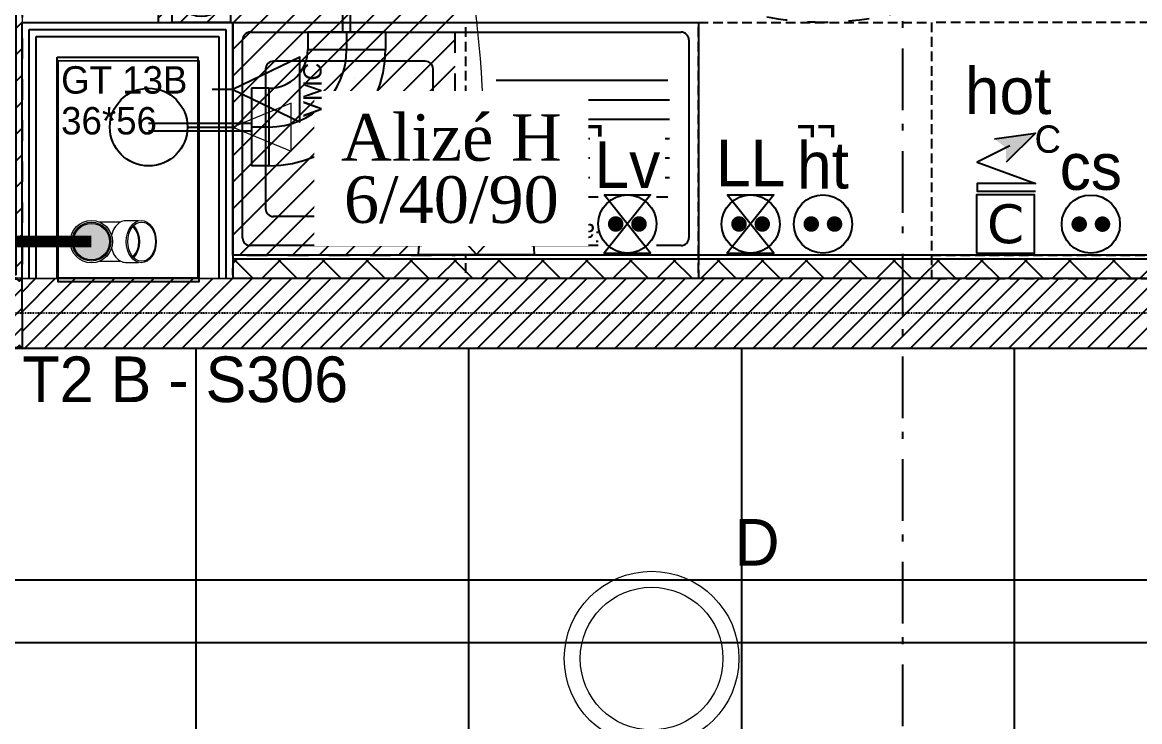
# Model space of a CAD drawing. Header units: centimetres. Extents: x 2191 to 12545, y -680 to 18662.
# Drawn here: x 10189.6 to 10477.5, y 4186.1 to 4366.3 of the extents above; entities that cross this region are included whole.
import ezdxf

# ---------------------------------------------------------------- set-up
doc = ezdxf.new("R2010")
doc.units = ezdxf.units.CM
for name, pattern in [('ISO-03', [1.5, 0.6, -0.9]), ('prlm_eu', [2, 1.25, -0.25, 0.25, -0.25]), ('Style de ligne -1', [0.41664, 0.20828, -0.20836]), ('Style de ligne -13', [0.147638, 0.098425, -0.049213]), ('Style de ligne -5', [0.20828, 0.069425, -0.138855]), ('Style de ligne -6', [1.04164, 0.625, -0.20828, 0.06943, -0.13893]), ('VW-01', [0.41656, 0.20828, -0.20828])]:
    doc.linetypes.add(name, pattern=pattern)
for name, color, linetype in [('B Aménagement intérieur', 252, 'Continuous'), ('B Faux plafonds', 252, 'Continuous'), ('B Faux plafonds_Hatch', 252, 'Continuous'), ('B GÈnÈral_Hatch', 252, 'Continuous'), ('B Général', 252, 'Continuous'), ('C ANNOTATIONS-axes horizontaux', 252, 'Style de ligne -1'), ('C ANNOTATIONS-niveaux', 252, 'Continuous'), ('C ANNOTATIONS-PMR', 252, 'Style de ligne -5'), ('C ANNOTATIONS-prestations', 252, 'Continuous'), ('C ANNOTATIONS-prestations_Hatch', 252, 'Continuous'), ('C ANNOTATIONS-texte', 252, 'Continuous'), ('C ANNOTATIONS-textes-numérotation gaine', 252, 'ISO-03'), ('D SURFACES-shab', 252, 'Continuous'), ('F REMPLISSAGE-vert clair', 252, 'Continuous'), ('F REMPLISSAGE-vert foncé', 252, 'Continuous'), ('prlm-EAU-CHU', 42, 'Continuous'), ('prlm-EAU-EF', 161, 'Continuous'), ('prlm-EAU-EUEV', 25, 'Continuous'), ('prlm-GT', 242, 'Continuous'), ('prlm-VMC', 93, 'Continuous')]:
    doc.layers.add(name, color=color, linetype=linetype)
doc.layers.add('prlm-ELEC-CFO', color=1, linetype='Continuous', lineweight=25)
doc.layers.add('prlm-GAZ', color=2, linetype='Continuous', lineweight=25)
doc.styles.add('Eurostile', font='Eurosti.TTF')
doc.styles.add('Eurostile (bold)', font='Eurostib.TTF')
doc.styles.add('Eurostile (italic)', font='Eurostib.TTF')
doc.styles.add('prlm-elec-cfo', font='comic.ttf', dxfattribs={"height": 12})
doc.styles.add('prlm-vmc', font='pala.ttf', dxfattribs={"height": 14})
doc.styles.get("Standard").update_dxf_attribs({"font": 'isocp.shx', "height": 15})
pattern_1 = [(45, (0, 0), (2.4253472, -2.6458333), [])]

# ---------------------------------------------------------------- blocks, each defined once
blk = doc.blocks.new('B 70.Rond 150_PMR')
at = {"layer": 'B Général', "linetype": 'VW-01', "ltscale": 25.4}
blk.add_circle((0, 0), 75, dxfattribs=at)
at = {"layer": 'B Général', "insert": (-61.5, 0), "char_height": 7.059, "attachment_point": 5, "rotation": 90, "line_spacing_factor": 0.894142, "style": 'Eurostile (italic)'}
blk.add_mtext('Ø 150 PMR', dxfattribs=at)
blk = doc.blocks.new('B 70.Lave Linge')
at = {"layer": 'B Général', "linetype": 'Style de ligne -13', "ltscale": 25.4, "flags": 128}
blk.add_lwpolyline([(-29.47, 30), (-29.47, 36), (30.53, 36), (30.53, 30)], dxfattribs=at)
blk.add_lwpolyline([(-29.47, 30), (30.53, 30), (30.53, -30), (-29.47, -30)], close=True, dxfattribs=at)
at = {"layer": 'B Général', "insert": (0, 0), "char_height": 7.059, "attachment_point": 5, "line_spacing_factor": 0.894142, "style": 'Eurostile'}
blk.add_mtext('LL', dxfattribs=at)
blk = doc.blocks.new('B 70.Cuisson')
at = {"layer": 'B Général', "linetype": 'Style de ligne -13', "ltscale": 25.4, "flags": 128}
blk.add_lwpolyline([(-30, 30), (-30, 36), (30, 36), (30, 30)], dxfattribs=at)
blk.add_lwpolyline([(-30, 30), (30, 30), (30, -30), (-30, -30)], close=True, dxfattribs=at)
at = {"layer": 'B Général', "insert": (0, 0), "char_height": 7.06, "attachment_point": 5, "line_spacing_factor": 0.894142, "style": 'Eurostile'}
blk.add_mtext('C', dxfattribs=at)
blk = doc.blocks.new('B 70.Lave Vaisselle')
at = {"layer": 'B Général', "linetype": 'Style de ligne -13', "ltscale": 25.4, "flags": 128}
blk.add_lwpolyline([(-30, 30), (-30, 36), (30, 36), (30, 30)], dxfattribs=at)
blk.add_lwpolyline([(-30, 30), (30, 30), (30, -30), (-30, -30)], close=True, dxfattribs=at)
at = {"layer": 'B Général', "insert": (0, 0), "char_height": 7.059, "attachment_point": 5, "line_spacing_factor": 0.894142, "style": 'Eurostile'}
blk.add_mtext('LV', dxfattribs=at)
blk = doc.blocks.new('B 70.Evier 120x60')
at = {"layer": 'B Général', "linetype": 'Continuous'}
for p, q in [((-55.5, -2.5), (55.5, -2.5)), ((-57.5, -55.5), (-57.5, -4.5)), ((57.5, -4.5), (57.5, -55.5)), ((-52.12, -15), (-7.88, -15)), ((-52.5, -20), (-7.5, -20)), ((-52.5, -25), (-7.5, -25)), ((-52.5, -30), (-7.5, -30)), ((-52.5, -35), (-7.5, -35)), ((-52.5, -40), (-7.5, -40)), ((-52.12, -45), (-7.88, -45)), ((28.75, -45.8), (28.75, -45.8)), ((12.27, -52.47), (12.27, -52.47)), ((55.5, -57.5), (-55.5, -57.5))]:
    blk.add_line(p, q, dxfattribs=at)
at = {"layer": 'B Général', "linetype": 'Style de ligne -5', "ltscale": 25.4, "flags": 128}
blk.add_lwpolyline([(-60, 0), (-60, 6), (60, 6), (60, 0)], dxfattribs=at)
at = {"layer": 'B Général', "linetype": 'Continuous', "flags": 128}
blk.add_lwpolyline([(-60, 0), (60, 0), (60, -60), (-60, -60)], close=True, dxfattribs=at)
for points in [[(8.4, -12), (8.4, -48, 0.414212), (10.4, -50), (49.55, -50, 0.198914), (50.96, -49.41, 0.198914), (51.55, -48), (51.55, -12, 0.414214), (49.55, -10)], [(8.4, -12, -0.414212), (10.4, -10), (49.6, -10)]]:
    blk.add_lwpolyline(points, format="xyb", dxfattribs=at)
at = {"layer": 'B Général', "linetype": 'Continuous'}
for centre, start, end in [((-55.5, -4.5), 90, 180), ((55.5, -4.5), 0, 90), ((-55.5, -55.5), 180, 270), ((55.5, -55.5), 270, 0)]:
    blk.add_arc(centre, 2, start, end, dxfattribs=at)
blk.add_ellipse((15.9, -17), major_axis=(3.54, 0), ratio=1, dxfattribs=at)
at = {"layer": 'B Général'}
blk.add_blockref('B 70.Lave Vaisselle', (-30, -30), dxfattribs=at)
at = {"layer": 'C ANNOTATIONS-prestations', "insert": (-37.15, -3.37), "char_height": 4.706, "attachment_point": 1, "line_spacing_factor": 0.894142, "style": 'Eurostile (italic)'}
blk.add_mtext('Faïence ht: 60cm', dxfattribs=at)
blk = doc.blocks.new('B 70.VMC')
at = {"layer": 'B Général', "linetype": 'Style de ligne -1', "ltscale": 25.4}
blk.add_line((0, 10.77), (0, 17), dxfattribs=at)
at = {"layer": 'B Général', "linetype": 'Continuous', "flags": 128}
blk.add_lwpolyline([(0, 10.77), (-8.34, -6.52), (8.34, -6.52)], close=True, dxfattribs=at)
at = {"layer": 'C ANNOTATIONS-prestations', "insert": (-7.15, -7.39), "char_height": 4.706, "attachment_point": 1, "line_spacing_factor": 0.894142, "style": 'Eurostile'}
blk.add_mtext('VMC', dxfattribs=at)
blk = doc.blocks.new('B 70.T2 S307 (2D)')
at = {"layer": 'B Faux plafonds_Hatch', "linetype": 'Continuous'}
h = blk.add_hatch(dxfattribs=at)
h.set_pattern_fill('F_P__SOFFITE', color=256, style=0, pattern_type=2)
h.set_pattern_definition([(45, (0, 0.2205), (-3.52778, 3.30729), [])])
h.paths.add_polyline_path([(-126.26, -27.48), (-0.43, -27.48), (-0.43, -291.51), (-273.23, -291.53), (-273.23, -198.5), (-126.26, -198.48)])
at = {"layer": 'B GÈnÈral_Hatch', "linetype": 'Continuous'}
h = blk.add_hatch(dxfattribs=at)
h.set_pattern_fill('02_ISOLANT', color=256, style=0, pattern_type=2)
h.set_pattern_definition([(45, (0, 0), (-5.65685, 5.65685), []), (135, (0, 0), (5.65685, 5.65685), [])])
h.paths.add_polyline_path([(53.81, -286.49), (53.81, -291.49), (356.81, -291.49), (356.81, -286.49)])
at = {"layer": 'B Faux plafonds', "linetype": 'VW-01', "ltscale": 25.4, "flags": 128}
blk.add_lwpolyline([(-126.26, -27.48), (-0.43, -27.48), (-0.43, -291.51), (-273.23, -291.53), (-273.23, -198.5), (-126.26, -198.48)], close=True, dxfattribs=at)
at = {"layer": 'B Général', "linetype": 'Continuous'}
for p, q in [((-0.43, -225.58), (53.81, -225.58)), ((-0.43, -291.5), (-0.43, -225.58)), ((53.81, -225.58), (53.81, -285.49)), ((8.57, -234.58), (44.81, -234.58)), ((8.57, -291.5), (8.57, -234.58)), ((44.81, -234.58), (44.81, -291.51)), ((53.81, -285.49), (356.81, -285.49)), ((53.81, -285.49), (356.81, -285.49)), ((53.81, -286.49), (356.81, -286.49)), ((53.81, -291.49), (356.81, -291.49)), ((53.81, -291.49), (356.81, -291.49)), ((53.81, -291.49), (53.81, -291.51))]:
    blk.add_line(p, q, dxfattribs=at)
at = {"layer": 'D SURFACES-shab', "lineweight": 18, "flags": 128}
for points in [[(53.81, -225.58), (53.81, -285.49), (356.81, -285.59), (356.81, 291.51), (4.57, 291.51), (4.57, 34.39), (4.57, 34.39), (4.57, -30.61), (4.57, -30.61), (4.57, -158.57), (34.57, -158.57), (34.57, -225.59)], [(-126.26, -27.48), (-0.43, -27.48), (-0.43, -291.5), (-126.26, -291.5)]]:
    blk.add_lwpolyline(points, close=True, dxfattribs=at)
at = {"layer": 'F REMPLISSAGE-vert clair'}
for p, q in [((1.37, -227.38), (52.01, -227.38)), ((1.37, -291.5), (1.37, -227.38)), ((52.01, -227.38), (52.01, -291.51)), ((3.17, -229.18), (50.21, -229.18)), ((3.17, -291.5), (3.17, -229.18)), ((50.21, -229.18), (50.21, -291.51))]:
    blk.add_line(p, q, dxfattribs=at)
at = {"layer": 'F REMPLISSAGE-vert clair', "linetype": 'Continuous'}
for p, q in [((8.57, -234.58), (44.81, -234.58)), ((8.57, -291.5), (8.57, -234.58)), ((44.81, -234.58), (44.81, -291.51))]:
    blk.add_line(p, q, dxfattribs=at)
at = {"layer": 'F REMPLISSAGE-vert foncé', "linetype": 'Continuous'}
for p, q in [((-0.43, -225.58), (53.81, -225.58)), ((-0.43, -291.5), (-0.43, -225.58)), ((53.81, -225.58), (53.81, -291.51))]:
    blk.add_line(p, q, dxfattribs=at)
at = {"layer": 'F REMPLISSAGE-vert foncé'}
for p, q in [((1.37, -227.38), (52.01, -227.38)), ((1.37, -291.5), (1.37, -227.38)), ((52.01, -227.38), (52.01, -291.51))]:
    blk.add_line(p, q, dxfattribs=at)
at = {"layer": 'B Général'}
for name, p, rotation in [('B 70.Evier 120x60', (113.81, -285.59), 180), ('B 70.Lave Linge', (204.34, -255.59), 180), ('B 70.VMC', (64.58, -242.84), 90)]:
    blk.add_blockref(name, p, dxfattribs=dict(at, rotation=rotation))
at = {"layer": 'B Général', "xscale": -1, "rotation": 180}
blk.add_blockref('B 70.Cuisson', (263.81, -255.59), dxfattribs=at)
at = {"layer": 'C ANNOTATIONS-PMR', "ltscale": 25.4, "rotation": 90}
blk.add_blockref('B 70.Rond 150_PMR', (205.77, -150.59), dxfattribs=at)
blk = doc.blocks.new('B 70.PP 93_204 PF1_2h mur20')
at = {"layer": 'B GÈnÈral_Hatch', "linetype": 'Continuous'}
h = blk.add_hatch(dxfattribs=at)
h.set_pattern_fill('50_BETON', color=256, style=0, pattern_type=2)
h.set_pattern_definition(pattern_1)
edge = h.paths.add_edge_path()
edge.add_line((-51.6, -8.95), (-50.94, -8.37))
edge.add_line((-50.94, -8.37), (-50.93, -8.36))
edge.add_arc((-50.79, -8.52), 0.2, 48.9909, 131.0091, ccw=False)
edge.add_line((-50.66, -8.36), (-50.65, -8.37))
edge.add_line((-50.65, -8.37), (-50.1, -8.86))
edge.add_line((-50.1, -8.86), (-50.1, -8.86))
edge.add_arc((-50.06, -8.82), 0.05, 228.9909, 270)
edge.add_line((-50.06, -8.87), (-50.06, -8.87))
edge.add_line((-50.06, -8.87), (-46.7, -8.87))
edge.add_line((-46.7, -8.87), (-46.69, -8.87))
edge.add_arc((-46.69, -8.83), 0.0435, 270, 360)
edge.add_line((-46.65, -8.83), (-46.65, 2.7))
edge.add_arc((-46.48, 2.7), 0.174, 90, 180, ccw=False)
edge.add_line((-46.48, 2.87), (-46.45, 2.87))
edge.add_line((-46.45, 2.87), (-44.9, 2.87))
edge.add_line((-44.9, 2.87), (-44.89, 2.87))
edge.add_arc((-44.89, 2.91), 0.0435, 270, 360)
edge.add_line((-44.85, 2.91), (-44.85, 5.96))
edge.add_arc((-44.89, 5.96), 0.0435, 0, 90)
edge.add_line((-44.89, 6), (-44.9, 6))
edge.add_line((-44.9, 6), (-46.45, 6))
edge.add_line((-46.45, 6), (-46.48, 6))
edge.add_arc((-46.48, 6.17), 0.174, 180, 270, ccw=False)
edge.add_line((-46.65, 6.17), (-46.65, 8.83))
edge.add_arc((-46.69, 8.83), 0.0435, 0, 90)
edge.add_line((-46.69, 8.87), (-46.7, 8.87))
edge.add_line((-46.7, 8.87), (-50.06, 8.87))
edge.add_line((-50.06, 8.87), (-50.06, 8.87))
edge.add_arc((-50.06, 8.82), 0.05, 90, 131.0091)
edge.add_line((-50.1, 8.86), (-50.1, 8.86))
edge.add_line((-50.1, 8.86), (-50.65, 8.37))
edge.add_line((-50.65, 8.37), (-50.66, 8.37))
edge.add_arc((-50.79, 8.52), 0.2, 233.0967, 311.0091, ccw=False)
edge.add_line((-50.91, 8.36), (-50.92, 8.36))
edge.add_line((-50.92, 8.36), (-51.44, 8.81))
edge.add_line((-51.44, 8.81), (-51.44, 8.81))
edge.add_line((-51.44, 8.81), (-51.6, 8.95))
edge.add_line((-51.6, 8.95), (-51.6, -8.95))
h = blk.add_hatch(dxfattribs=at)
h.set_pattern_fill('50_BETON', color=256, style=0, pattern_type=2)
h.set_pattern_definition(pattern_1)
edge = h.paths.add_edge_path()
edge.add_line((51.6, -8.95), (50.94, -8.37))
edge.add_line((50.94, -8.37), (50.93, -8.36))
edge.add_arc((50.79, -8.52), 0.2, 48.9909, 131.0091)
edge.add_line((50.66, -8.36), (50.65, -8.37))
edge.add_line((50.65, -8.37), (50.1, -8.86))
edge.add_line((50.1, -8.86), (50.1, -8.86))
edge.add_arc((50.06, -8.82), 0.05, 270, 311.0091, ccw=False)
edge.add_line((50.06, -8.87), (50.06, -8.87))
edge.add_line((50.06, -8.87), (46.7, -8.87))
edge.add_line((46.7, -8.87), (46.69, -8.87))
edge.add_arc((46.69, -8.83), 0.0435, 180, 270, ccw=False)
edge.add_line((46.65, -8.83), (46.65, 2.7))
edge.add_arc((46.48, 2.7), 0.174, 0, 90)
edge.add_line((46.48, 2.87), (46.45, 2.87))
edge.add_line((46.45, 2.87), (44.9, 2.87))
edge.add_line((44.9, 2.87), (44.89, 2.87))
edge.add_arc((44.89, 2.91), 0.0435, 180, 270, ccw=False)
edge.add_line((44.85, 2.91), (44.85, 5.96))
edge.add_arc((44.89, 5.96), 0.0435, 90, 180, ccw=False)
edge.add_line((44.89, 6), (44.9, 6))
edge.add_line((44.9, 6), (46.45, 6))
edge.add_line((46.45, 6), (46.48, 6))
edge.add_arc((46.48, 6.17), 0.174, 270, 360)
edge.add_line((46.65, 6.17), (46.65, 8.83))
edge.add_arc((46.69, 8.83), 0.0435, 90, 180, ccw=False)
edge.add_line((46.69, 8.87), (46.7, 8.87))
edge.add_line((46.7, 8.87), (50.06, 8.87))
edge.add_line((50.06, 8.87), (50.06, 8.87))
edge.add_arc((50.06, 8.82), 0.05, 48.9909, 90, ccw=False)
edge.add_line((50.1, 8.86), (50.1, 8.86))
edge.add_line((50.1, 8.86), (50.65, 8.37))
edge.add_line((50.65, 8.37), (50.66, 8.37))
edge.add_arc((50.79, 8.52), 0.2, 228.9909, 306.9033)
edge.add_line((50.91, 8.36), (50.92, 8.36))
edge.add_line((50.92, 8.36), (51.44, 8.81))
edge.add_line((51.44, 8.81), (51.44, 8.81))
edge.add_line((51.44, 8.81), (51.6, 8.95))
edge.add_line((51.6, 8.95), (51.6, -8.95))
at = {"layer": 'B Général', "linetype": 'Style de ligne -13', "ltscale": 25.4}
for p, q in [((46.7, 9), (-46.7, 9)), ((46.7, -9), (-46.7, -9))]:
    blk.add_line(p, q, dxfattribs=at)
at = {"layer": 'B Général', "linetype": 'Continuous', "flags": 128}
for points in [[(45, 12), (48.5, 12), (48.5, 10), (50, 10), (50.01, 106), (48.51, 106), (48.51, 104), (45.01, 104)], [(0, -20.5), (-14, -41.85), (14, -41.85)]]:
    blk.add_lwpolyline(points, close=True, dxfattribs=at)
for points in [[(-46.5, 8.83), (-46.5, 6.17, 0.414214), (-46.46, 6.13), (-46.45, 6.13), (-44.9, 6.13), (-44.87, 6.13, -0.414214), (-44.7, 5.96), (-44.7, 2.91, -0.414214), (-44.87, 2.74), (-44.9, 2.74), (-46.45, 2.74), (-46.46, 2.74, 0.414214), (-46.5, 2.7), (-46.5, -8.83, -0.414214), (-46.67, -9), (-46.7, -9), (-50.06, -9), (-50.07, -9, -0.18087), (-50.2, -8.95), (-50.2, -8.95), (-50.76, -8.47), (-50.76, -8.46, 0.373975), (-50.83, -8.46), (-50.83, -8.47), (-51.49, -9.04), (-51.6, -8.95), (-50.94, -8.37), (-50.93, -8.36, -0.373975), (-50.66, -8.36), (-50.65, -8.37), (-50.1, -8.86), (-50.1, -8.86, 0.18087), (-50.06, -8.87), (-50.06, -8.87), (-46.7, -8.87), (-46.69, -8.87, 0.414214), (-46.65, -8.83), (-46.65, 2.7, -0.414214), (-46.48, 2.87), (-46.45, 2.87), (-44.9, 2.87), (-44.89, 2.87, 0.414214), (-44.85, 2.91), (-44.85, 5.96, 0.414214), (-44.89, 6), (-44.9, 6), (-46.45, 6), (-46.48, 6, -0.414214), (-46.65, 6.17), (-46.65, 8.83, 0.414214), (-46.69, 8.87), (-46.7, 8.87), (-50.06, 8.87), (-50.06, 8.87, 0.18087), (-50.1, 8.86), (-50.1, 8.86), (-50.65, 8.37), (-50.66, 8.37, -0.353689), (-50.91, 8.36), (-50.92, 8.36), (-51.44, 8.81), (-51.44, 8.81), (-51.6, 8.95), (-51.49, 9.04), (-50.88, 8.51, 0.385556), (-50.77, 8.46), (-50.76, 8.47), (-50.2, 8.95), (-50.2, 8.95, -0.18087), (-50.07, 9), (-50.06, 9), (-46.7, 9), (-46.67, 9, -0.414214)], [(46.5, 8.83), (46.5, 6.17, -0.414214), (46.46, 6.13), (46.45, 6.13), (44.9, 6.13), (44.87, 6.13, 0.414214), (44.7, 5.96), (44.7, 2.91, 0.414214), (44.87, 2.74), (44.9, 2.74), (46.45, 2.74), (46.46, 2.74, -0.414214), (46.5, 2.7), (46.5, -8.83, 0.414214), (46.67, -9), (46.7, -9), (50.06, -9), (50.07, -9, 0.18087), (50.2, -8.95), (50.2, -8.95), (50.76, -8.47), (50.76, -8.46, -0.373975), (50.83, -8.46), (50.83, -8.47), (51.49, -9.04), (51.6, -8.95), (50.94, -8.37), (50.93, -8.36, 0.373975), (50.66, -8.36), (50.65, -8.37), (50.1, -8.86), (50.1, -8.86, -0.18087), (50.06, -8.87), (50.06, -8.87), (46.7, -8.87), (46.69, -8.87, -0.414214), (46.65, -8.83), (46.65, 2.7, 0.414214), (46.48, 2.87), (46.45, 2.87), (44.9, 2.87), (44.89, 2.87, -0.414214), (44.85, 2.91), (44.85, 5.96, -0.414214), (44.89, 6), (44.9, 6), (46.45, 6), (46.48, 6, 0.414214), (46.65, 6.17), (46.65, 8.83, -0.414214), (46.69, 8.87), (46.7, 8.87), (50.06, 8.87), (50.06, 8.87, -0.18087), (50.1, 8.86), (50.1, 8.86), (50.65, 8.37), (50.66, 8.37, 0.353689), (50.91, 8.36), (50.92, 8.36), (51.44, 8.81), (51.44, 8.81), (51.6, 8.95), (51.49, 9.04), (50.88, 8.51, -0.385556), (50.77, 8.46), (50.76, 8.47), (50.2, 8.95), (50.2, 8.95, 0.18087), (50.07, 9), (50.06, 9), (46.7, 9), (46.67, 9, 0.414214)]]:
    blk.add_lwpolyline(points, format="xyb", close=True, dxfattribs=at)
at = {"layer": 'B Général', "linetype": 'Continuous'}
blk.add_circle((48.5, 9.5), 0.5, dxfattribs=at)
blk.add_arc((48.5, 9.5), 94.5, 90, 181.2323, dxfattribs=at)
at = {"layer": 'C ANNOTATIONS-prestations', "insert": (25.17, 12.23), "char_height": 7.059, "attachment_point": 1, "rotation": 90, "line_spacing_factor": 0.894142, "style": 'Eurostile'}
blk.add_mtext('PP 93*204\\PPF 1/2h\\P', dxfattribs=at)
blk = doc.blocks.new('B 70.Groupe-28-1')
at = {"layer": 'C ANNOTATIONS-texte', "insert": (10189.63, 4280.22), "char_height": 11.765, "width": 102.3744, "attachment_point": 1, "line_spacing_factor": 0.894142, "style": 'Eurostile (bold)'}
blk.add_mtext('T2{\\fEurostile|b0|i0|c0|p0; }B {\\fEurostile|b0|i0|c0|p0;- S306}', dxfattribs=at)
blk = doc.blocks.new('B 70.Groupe-29-1')
at = {"layer": 'B Général', "linetype": 'VW-01', "ltscale": 25.4, "flags": 128}
blk.add_lwpolyline([(10198.62, 4357.3), (10234.87, 4357.3), (10234.87, 4300.38), (10198.62, 4300.38)], close=True, dxfattribs=at)
at = {"layer": 'C ANNOTATIONS-textes-numérotation gaine', "insert": (10199.62, 4355), "char_height": 7.059, "width": 37, "attachment_point": 1, "line_spacing_factor": 0.894142, "style": 'Eurostile'}
blk.add_mtext('GT 13B\\P36*56', dxfattribs=at)
blk = doc.blocks.new('xi.c200-90')
at = {"layer": 'prlm-VMC'}
for p, q in [((20, 34.5), (24.5, 34.5)), ((20, 14.5), (20, 34.5)), ((24.5, 14.5), (24.5, 34.5)), ((20, 24.5), (24.5, 24.5)), ((20, 14.5), (24.5, 14.5)), ((-10, 0), (-10, 4.5)), ((10, 4.5), (-10, 4.5)), ((0, 0), (0, 4.5)), ((10, 0), (10, 4.5)), ((10, 0), (-10, 0))]:
    blk.add_line(p, q, dxfattribs=at)
for radius in [30, 20, 10]:
    blk.add_arc((20, 4.5), radius, 90, 180, dxfattribs=at)
blk = doc.blocks.new('xi.cee1')
at = {"layer": 'prlm-EAU-CHU', "color": 0, "lineweight": 13}
for p, q in [((7.43, 5), (2.17, 5)), ((12.09, 5.34), (8.77, 5.34)), ((2.17, -5), (7.43, -5)), ((8.77, -5.34), (12.09, -5.34))]:
    blk.add_line(p, q, dxfattribs=at)
for radius in [5.45, 4.69]:
    blk.add_circle((0, 0), radius, dxfattribs=at)
for centre, radius, start, end in [((10.09, 0.78), 4.99, 122.4397, 169.5051), ((8.79, 2.49), 2.86, 90.508, 118.9381), ((6.35, 0), 5.87, 317.8112, 42.1667), ((6.14, 0), 6.3, 318.9248, 41.0752), ((10.09, -0.78), 4.99, 190.4949, 237.5603), ((8.79, -2.49), 2.86, 241.0619, 269.492)]:
    blk.add_arc(centre, radius, start, end, dxfattribs=at)
for centre, major_axis, ratio in [((12.84, 0), (0, -5.44), 0.708306), ((12.94, 0), (0, -5.05), 0.707331)]:
    blk.add_ellipse(centre, major_axis=major_axis, ratio=ratio, dxfattribs=at)
blk = doc.blocks.new('xi.be')
at = {"layer": 'prlm-VMC', "color": 0, "linetype": 'ByBlock', "lineweight": 5, "flags": 128}
blk.add_lwpolyline([(-6.17, -15), (6.17, -15), (0, 0)], close=True, dxfattribs=at)
at = {"layer": 'prlm-VMC', "color": 0, "linetype": 'ByBlock', "lineweight": 5}
blk.add_solid([(0, -1), (5.17, -14), (-5.17, -14), (0, -1)], dxfattribs=at)
blk = doc.blocks.new('xi.eu')
at = {"layer": 'prlm-EAU-EUEV', "linetype": 'ByBlock', "lineweight": -2}
h = blk.add_hatch(color=0, dxfattribs=at)
edge = h.paths.add_edge_path()
edge.add_arc((0, 0), 5, 0, 360)
at = {"layer": 'prlm-EAU-EUEV', "color": 0, "linetype": 'ByBlock', "lineweight": 5}
blk.add_circle((0, 0), 5, dxfattribs=at)
blk = doc.blocks.new('xi.bp-vmc-cui')
at = {"layer": 'prlm-VMC', "color": 0, "linetype": 'ByBlock', "lineweight": -2, "flags": 128}
blk.add_lwpolyline([(-7.5, 7.5), (7.5, 7.5), (7.5, -7.5), (-7.5, -7.5)], close=True, dxfattribs=at)
at = {"layer": 'prlm-VMC', "color": 0, "linetype": 'ByBlock', "lineweight": -2}
blk.add_circle((0, 0), 6, dxfattribs=at)
blk = doc.blocks.new('xi.ECAP')
at = {"color": 0}
blk.add_wipeout([(-15, 0), (-10.13, 11.06), (0, 15), (10.13, 11.06), (15, 0)], dxfattribs=at).dxf.layer = 'prlm-ELEC-CFO'
at = {"layer": 'prlm-ELEC-CFO', "color": 0, "linetype": 'ByBlock', "lineweight": -2, "flags": 128}
blk.add_lwpolyline([(15, 0, 1), (-15, 0)], format="xyb", close=True, dxfattribs=at)
at = {"layer": 'prlm-ELEC-CFO', "color": 0}
blk.add_lwpolyline([(-10.13, 11.06), (0, 0), (10.13, 11.06)], dxfattribs=at)
blk = doc.blocks.new('xi.PCHT')
at = {"color": 0, "lineweight": 5}
blk.add_wipeout([(-7.5, -7.5), (7.5, -7.5), (7.5, 7.5), (-7.5, 7.5)], dxfattribs=at).dxf.layer = 'prlm-ELEC-CFO'
at = {"layer": 'prlm-ELEC-CFO', "color": 0, "linetype": 'ByBlock', "lineweight": 5, "const_width": 2}
for points in [[(-4, 0, 1), (-2, 0, 1)], [(2, 0, 1), (4, 0, 1)]]:
    blk.add_lwpolyline(points, format="xyb", close=True, dxfattribs=at)
at = {"layer": 'prlm-ELEC-CFO', "color": 0, "linetype": 'ByBlock', "lineweight": -2}
blk.add_circle((0, 0), 7.5, dxfattribs=at)
blk = doc.blocks.new('xi.LV')
at = {"color": 0, "lineweight": 5}
blk.add_wipeout([(-7.5, -7.5), (7.5, -7.5), (7.5, 7.5), (-7.5, 7.5)], dxfattribs=at).dxf.layer = 'prlm-ELEC-CFO'
at = {"layer": 'prlm-ELEC-CFO', "color": 0, "linetype": 'ByBlock', "lineweight": 5, "const_width": 2}
for points in [[(-4, 0, 1), (-2, 0, 1)], [(2, 0, 1), (4, 0, 1)]]:
    blk.add_lwpolyline(points, format="xyb", close=True, dxfattribs=at)
at = {"layer": 'prlm-ELEC-CFO', "color": 0, "linetype": 'ByBlock', "lineweight": -2}
blk.add_circle((0, 0), 7.5, dxfattribs=at)
blk = doc.blocks.new('xi.LVrob')
at = {"layer": 'prlm-EAU-EF', "color": 0}
blk.add_lwpolyline([(-6, 7.5), (6, 7.5), (-6, -7.5), (6, -7.5)], close=True, dxfattribs=at)
blk = doc.blocks.new('xi.SF32')
at = {"layer": 'prlm-ELEC-CFO', "color": 0, "flags": 128}
blk.add_lwpolyline([(-7.5, -7.5), (7.5, -7.5), (7.5, 7.5), (-7.5, 7.5)], close=True, dxfattribs=at)
at = {"layer": 'prlm-ELEC-CFO', "color": 0, "linetype": 'ByBlock', "insert": (0, 0), "char_height": 10, "width": 11.36, "attachment_point": 5}
blk.add_mtext('{\\fVerdana|b0|i0|c0|p34;C}', dxfattribs=at)
blk = doc.blocks.new('xi.PCS')
at = {"color": 0, "lineweight": 5}
blk.add_wipeout([(-7.5, -7.5), (7.5, -7.5), (7.5, 7.5), (-7.5, 7.5)], dxfattribs=at).dxf.layer = 'prlm-ELEC-CFO'
at = {"layer": 'prlm-ELEC-CFO', "color": 0, "linetype": 'ByBlock', "lineweight": 5, "const_width": 2}
for points in [[(-4, 0, 1), (-2, 0, 1)], [(2, 0, 1), (4, 0, 1)]]:
    blk.add_lwpolyline(points, format="xyb", close=True, dxfattribs=at)
at = {"layer": 'prlm-ELEC-CFO', "color": 0, "linetype": 'ByBlock', "lineweight": -2}
blk.add_circle((0, 0), 7.5, dxfattribs=at)
blk = doc.blocks.new('xi.LL')
at = {"color": 0, "lineweight": 5}
blk.add_wipeout([(-7.5, -7.5), (7.5, -7.5), (7.5, 7.5), (-7.5, 7.5)], dxfattribs=at).dxf.layer = 'prlm-ELEC-CFO'
at = {"layer": 'prlm-ELEC-CFO', "color": 0, "linetype": 'ByBlock', "lineweight": 5, "const_width": 2}
for points in [[(-4, 0, 1), (-2, 0, 1)], [(2, 0, 1), (4, 0, 1)]]:
    blk.add_lwpolyline(points, format="xyb", close=True, dxfattribs=at)
at = {"layer": 'prlm-ELEC-CFO', "color": 0, "linetype": 'ByBlock', "lineweight": -2}
blk.add_circle((0, 0), 7.5, dxfattribs=at)
blk = doc.blocks.new('xi.LLrob')
at = {"layer": 'prlm-EAU-EF', "color": 0}
blk.add_lwpolyline([(-6, 7.5), (6, 7.5), (-6, -7.5), (6, -7.5)], close=True, dxfattribs=at)
blk = doc.blocks.new('xi.hot')
at = {"layer": 'prlm-ELEC-CFO', "lineweight": 5}
blk.add_hatch(color=0, dxfattribs=at).paths.add_polyline_path([(-3, 6), (-0.1, 3.7), (0, 0), (7.5, 7.5)])
at = {"layer": 'prlm-ELEC-CFO', "color": 0}
for points in [[(-3, 6), (7.5, 7.5), (0, 0)], [(0.95, 4.23), (-7.5, 0), (7.5, -5.5), (-7.5, -5.5), (-7.5, -7.5), (7.5, -7.5)]]:
    blk.add_lwpolyline(points, dxfattribs=at)
blk = doc.blocks.new('xi.lumD')
at = {"layer": 'prlm-ELEC-CFO', "color": 0, "linetype": 'ByBlock', "lineweight": 13}
for radius in [22.49, 18.39]:
    blk.add_circle((0, 0), radius, dxfattribs=at)

msp = doc.modelspace()

# ---------------------------------------------------------------- hatches: boundary and pattern name
at = {"layer": 'B Faux plafonds_Hatch', "linetype": 'Continuous'}
h = msp.add_hatch(dxfattribs=at)
h.set_pattern_fill('F_P__SOFFITE-2', color=256, angle=270, style=0, pattern_type=2)
h.set_pattern_definition([(225, (10218.511, 4463.7806), (-3.30729, 3.52778), [])])
h.paths.add_polyline_path([(10194.62, 4433.3), (10224.62, 4433.3), (10224.62, 4366.3), (10243.87, 4366.35), (10243.87, 4306.33), (10301.12, 4306.29), (10301.12, 4563.4), (10194.62, 4563.4)])
at = {"layer": 'B GÈnÈral_Hatch', "linetype": 'Continuous'}
h = msp.add_hatch(dxfattribs=at)
h.set_pattern_fill('50_BETON', color=256, style=0, pattern_type=2)
h.set_pattern_definition(pattern_1)
h.paths.add_polyline_path([(10189.62, 4300.34), (10189.63, 4282.34), (10569.87, 4282.36), (10569.87, 4300.36)])
at = {"layer": 'C ANNOTATIONS-prestations_Hatch', "linetype": 'Continuous'}
h = msp.add_hatch(dxfattribs=at)
h.set_pattern_fill('DALETTES TERRASSE 50X50', color=256, scale=1.406016, style=0, pattern_type=2)
h.set_pattern_definition([(0, (9531.354, 4152.3), (4e-15, -70.3008), []), (-90, (9531.354, 4152.3), (70.3008, 0), [])])
h.paths.add_polyline_path([(9060.8, 4282.3), (9060.8, 3065.19), (9190.8, 3065.19), (9190.8, 3716.39), (9189.48, 3716.39), (9189.48, 4137.39), (9812.8, 4137.39), (9812.8, 4152.41), (11431.45, 4152.3), (11431.45, 4282.3)])

# ---------------------------------------------------------------- linework, layer by layer
at = {"layer": 'B Faux plafonds', "linetype": 'VW-01', "ltscale": 25.4, "flags": 128}
msp.add_lwpolyline([(10194.62, 4433.3), (10224.62, 4433.3), (10224.62, 4366.3), (10243.87, 4366.35), (10243.87, 4306.33), (10301.12, 4306.29), (10301.12, 4563.4), (10194.62, 4563.4)], close=True, dxfattribs=at)
at = {"layer": 'B Général', "linetype": 'Continuous', "lineweight": 18}
for p, q in [((10189.62, 4300.34), (10569.87, 4300.36)), ((10189.63, 4282.34), (10569.87, 4282.36))]:
    msp.add_line(p, q, dxfattribs=at)
at = {"layer": 'B Général', "linetype": 'Continuous'}
for p, q in [((10189.62, 4300.34), (10569.87, 4300.36)), ((10189.63, 4282.34), (10189.62, 4300.34)), ((10189.63, 4282.34), (10569.87, 4282.36))]:
    msp.add_line(p, q, dxfattribs=at)
at = {"layer": 'C ANNOTATIONS-axes horizontaux'}
msp.add_line((12370.81, 4291.39), (2960.81, 4291.39), dxfattribs=at)
msp.add_line((12370.81, 4291.39), (2960.81, 4291.39), dxfattribs=at)
at = {"layer": 'C ANNOTATIONS-niveaux', "linetype": 'Style de ligne -6', "ltscale": 25.4}
msp.add_line((10416.48, 3285.39), (10416.48, 5820.39), dxfattribs=at)
msp.add_line((10416.48, 3285.39), (10416.48, 5820.39), dxfattribs=at)
at = {"layer": 'C ANNOTATIONS-prestations', "linetype": 'Continuous', "flags": 128}
msp.add_lwpolyline([(9060.8, 4282.3), (9060.8, 3065.19), (9190.8, 3065.19), (9190.8, 3716.39), (9189.48, 3716.39), (9189.48, 4137.39), (9812.8, 4137.39), (9812.8, 4152.41), (11431.45, 4152.3), (11431.45, 4282.3)], close=True, dxfattribs=at)
at = {"layer": 'prlm-EAU-EUEV', "color": 1, "linetype": 'prlm_eu', "ltscale": 50, "const_width": 3, "flags": 128}
msp.add_lwpolyline([(10207.43, 4309.81), (10174.59, 4309.81), (10174.59, 4475.34), (10204.35, 4475.34)], dxfattribs=at)
at = {"layer": 'prlm-GAZ'}
for points in [[(11304.94, 4287.36), (11270.08, 4222.57), (9929.19, 4222.57), (9890.81, 4328.15)], [(9890.81, 4107.12), (9929.81, 4206.52), (11276.08, 4206.52), (11307.11, 4291.39)]]:
    msp.add_lwpolyline(points, dxfattribs=at)
at = {"layer": 'prlm-GT', "ltscale": 25}
for points in [[(10198.62, 4357.3), (10234.87, 4357.29), (10234.86, 4300.37), (10198.62, 4300.37)], [(10198.84, 4356.43), (10235.08, 4356.42), (10235.07, 4299.49), (10198.84, 4299.49)]]:
    msp.add_lwpolyline(points, close=True, dxfattribs=at)
at = {"layer": 'prlm-VMC', "ltscale": 25}
for p, q in [((10272.18, 4363.82), (10272.18, 4434.96)), ((10274.18, 4363.82), (10274.18, 4434.96)), ((10222.17, 4340.32), (10248.68, 4340.32)), ((10222.17, 4338.32), (10248.68, 4338.32))]:
    msp.add_line(p, q, dxfattribs=at)
at = {"layer": 'prlm-VMC'}
msp.add_lwpolyline([(10232.17, 4339.32), (10243.87, 4339.32)], dxfattribs=at)
msp.add_circle((10222.17, 4339.32), 10, dxfattribs=at)

# ---------------------------------------------------------------- block references
at = {"layer": 'B Aménagement intérieur'}
msp.add_blockref('B 70.T2 S307 (2D)', (10190.05, 4591.87), dxfattribs=at)
at = {"layer": 'B Général', "rotation": 0.003575057043768046}
msp.add_blockref('B 70.PP 93_204 PF1_2h mur20', (10138.03, 4291.34), dxfattribs=at)
at = {"layer": 'B Général'}
msp.add_blockref('B 70.Groupe-28-1', (0, 0), dxfattribs=at)
at = {"layer": 'C ANNOTATIONS-textes-numérotation gaine'}
msp.add_blockref('B 70.Groupe-29-1', (0, 0), dxfattribs=at)
at = {"layer": 'prlm-EAU-CHU', "rotation": 359.9906489130597}
msp.add_blockref('xi.cee1', (10207.43, 4309.81), dxfattribs=at)
at = {"layer": 'prlm-EAU-EUEV', "rotation": 0.8037239735990411}
msp.add_blockref('xi.eu', (10207.43, 4309.81), dxfattribs=at)
at = {"layer": 'prlm-ELEC-CFO'}
for name, p in [('xi.hot', (10443.15, 4330.29)), ('xi.SF32', (10442.95, 4314.32))]:
    msp.add_blockref(name, p, dxfattribs=at)
at = {"layer": 'prlm-ELEC-CFO', "rotation": 90}
msp.add_blockref('xi.lumD', (10351.77, 4202.38), dxfattribs=at)
at = {"layer": 'prlm-VMC'}
msp.add_blockref('xi.bp-vmc-cui', (10235.72, 4373.79), dxfattribs=at)
for name, p, rotation in [('xi.c200-90', (10273.18, 4363.82), 180), ('xi.be', (10243.87, 4339.32), 89.99064891305186)]:
    msp.add_blockref(name, p, dxfattribs=dict(at, rotation=rotation))

# ---------------------------------------------------------------- next in the draw order: block references
at = {"layer": 'prlm-ELEC-CFO'}
for name, p in [('xi.ECAP', (10306.62, 4306.47)), ('xi.LV', (10345.52, 4314.35)), ('xi.LL', (10377.28, 4314.34)), ('xi.PCHT', (10395.91, 4314.34)), ('xi.PCS', (10464.95, 4314.31))]:
    msp.add_blockref(name, p, dxfattribs=at)

# ---------------------------------------------------------------- next in the draw order: texts
at = {"layer": 'prlm-ELEC-CFO', "lineweight": 20, "char_height": 12, "attachment_point": 2, "line_spacing_factor": 0.8, "style": 'prlm-elec-cfo', "bg_fill": 3, "box_fill_scale": 0.95, "bg_fill_color": 256, "bg_fill_transparency": 0}
for s, insert in [('hot', (10443.65, 4354.65)), ('D', (10378.95, 4238.34))]:
    msp.add_mtext(s, dxfattribs=dict(at, insert=insert))

# ---------------------------------------------------------------- next in the draw order: linework, layer by layer
at = {"layer": 'prlm-ELEC-CFO', "lineweight": 13}
msp.add_spline([(10203.86, 4454.96), (10286.63, 4420.97), (10309.2, 4321.24)], degree=3, dxfattribs=at)

# ---------------------------------------------------------------- next in the draw order: texts
at = {"layer": 'prlm-ELEC-CFO', "lineweight": 20, "char_height": 12, "attachment_point": 5, "line_spacing_factor": 0.8, "style": 'prlm-elec-cfo', "bg_fill": 3, "box_fill_scale": 1.1, "bg_fill_color": 256, "bg_fill_transparency": 0}
for s, insert in [('Lv', (10345.53, 4329.63)), ('ht', (10395.92, 4329.41)), ('cs', (10464.95, 4329.06))]:
    msp.add_mtext(s, dxfattribs=dict(at, insert=insert))

# ---------------------------------------------------------------- next in the draw order: texts
at = {"layer": 'prlm-EAU-EF', "lineweight": 20, "insert": (10345.53, 4329.63), "char_height": 12, "attachment_point": 5, "line_spacing_factor": 0.8, "style": 'prlm-elec-cfo', "bg_fill": 3, "box_fill_scale": 1.1, "bg_fill_color": 256, "bg_fill_transparency": 0}
msp.add_mtext('Lv', dxfattribs=at)
at = {"layer": 'prlm-ELEC-CFO', "lineweight": 20, "insert": (10377.28, 4330.09), "char_height": 12, "attachment_point": 5, "line_spacing_factor": 0.8, "style": 'prlm-elec-cfo', "bg_fill": 3, "box_fill_scale": 1.1, "bg_fill_color": 256, "bg_fill_transparency": 0}
msp.add_mtext('LL', dxfattribs=at)

# ---------------------------------------------------------------- next in the draw order: block references
at = {"layer": 'prlm-EAU-EF'}
msp.add_blockref('xi.LVrob', (10345.52, 4314.35), dxfattribs=at)

# ---------------------------------------------------------------- next in the draw order: texts
at = {"layer": 'prlm-EAU-EF', "lineweight": 20, "insert": (10377.28, 4330.09), "char_height": 12, "attachment_point": 5, "line_spacing_factor": 0.8, "style": 'prlm-elec-cfo', "bg_fill": 3, "box_fill_scale": 1.1, "bg_fill_color": 256, "bg_fill_transparency": 0}
msp.add_mtext('LL', dxfattribs=at)
at = {"layer": 'prlm-VMC', "ltscale": 25, "insert": (10300.17, 4328.55), "char_height": 12, "width": 58.6147, "attachment_point": 5, "line_spacing_factor": 0.8, "style": 'prlm-vmc', "bg_fill": 2}
msp.add_mtext('Alizé H 6/40/90', dxfattribs=at)

# ---------------------------------------------------------------- next in the draw order: block references
at = {"layer": 'prlm-EAU-EF'}
msp.add_blockref('xi.LLrob', (10377.28, 4314.34), dxfattribs=at)

doc.saveas('drawing.dxf')
